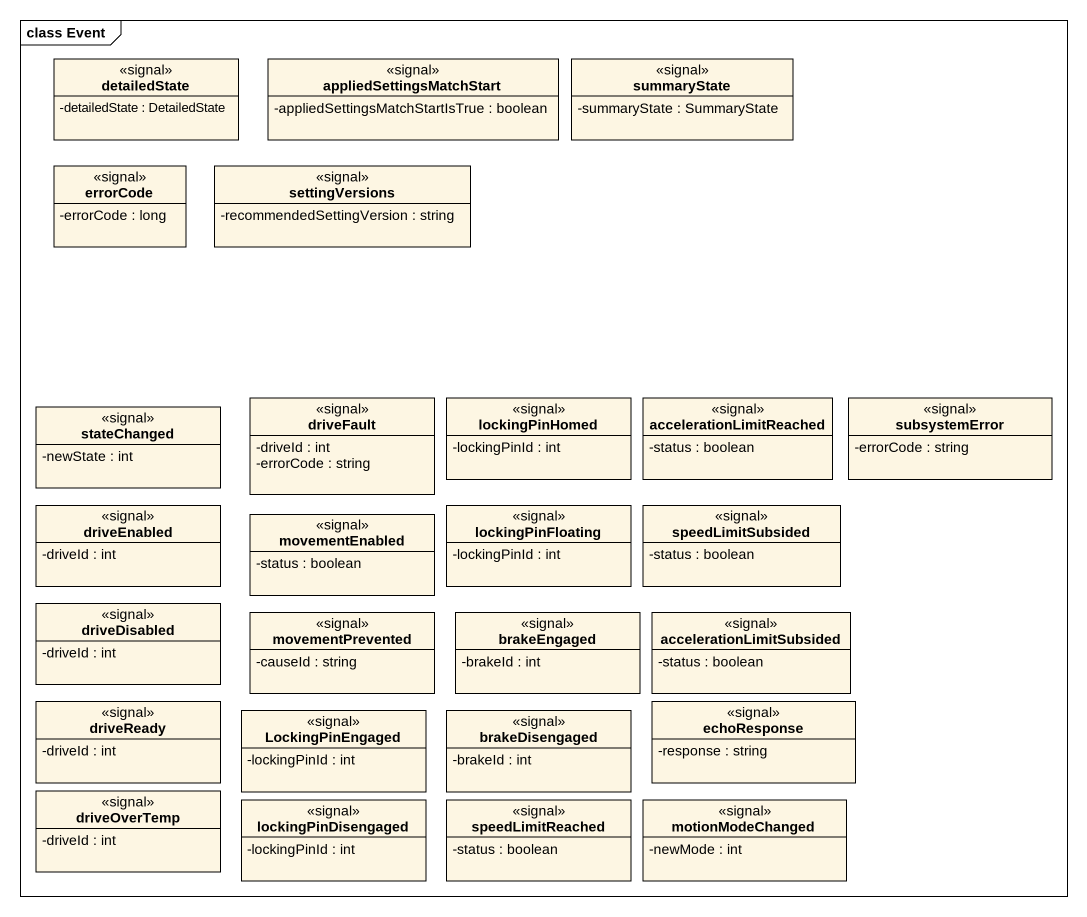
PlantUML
@startuml
mainframe class Event
hide circle
hide empty members
skinparam classAttributeIconSize 0
class detailedState <<signal>> {
  -detailedState : DetailedState
}
class appliedSettingsMatchStart <<signal>> {
  -appliedSettingsMatchStartIsTrue : boolean
}
class summaryState <<signal>> {
  -summaryState : SummaryState
}
class errorCode <<signal>> {
  -errorCode : long
}
class settingVersions <<signal>> {
  -recommendedSettingVersion : string
}
class stateChanged <<signal>> {
  -newState : int
}
class driveFault <<signal>> {
  -driveId : int
  -errorCode : string
}
class lockingPinHomed <<signal>> {
  -lockingPinId : int
}
class accelerationLimitReached <<signal>> {
  -status : boolean
}
class subsystemError <<signal>> {
  -errorCode : string
}
class driveEnabled <<signal>> {
  -driveId : int
}
class lockingPinFloating <<signal>> {
  -lockingPinId : int
}
class speedLimitSubsided <<signal>> {
  -status : boolean
}
class movementEnabled <<signal>> {
  -status : boolean
}
class driveDisabled <<signal>> {
  -driveId : int
}
class movementPrevented <<signal>> {
  -causeId : string
}
class brakeEngaged <<signal>> {
  -brakeId : int
}
class accelerationLimitSubsided <<signal>> {
  -status : boolean
}
class driveReady <<signal>> {
  -driveId : int
}
class LockingPinEngaged <<signal>> {
  -lockingPinId : int
}
class brakeDisengaged <<signal>> {
  -brakeId : int
}
class echoResponse <<signal>> {
  -response : string
}
class driveOverTemp <<signal>> {
  -driveId : int
}
class lockingPinDisengaged <<signal>> {
  -lockingPinId : int
}
class speedLimitReached <<signal>> {
  -status : boolean
}
class motionModeChanged <<signal>> {
  -newMode : int
}
@enduml
